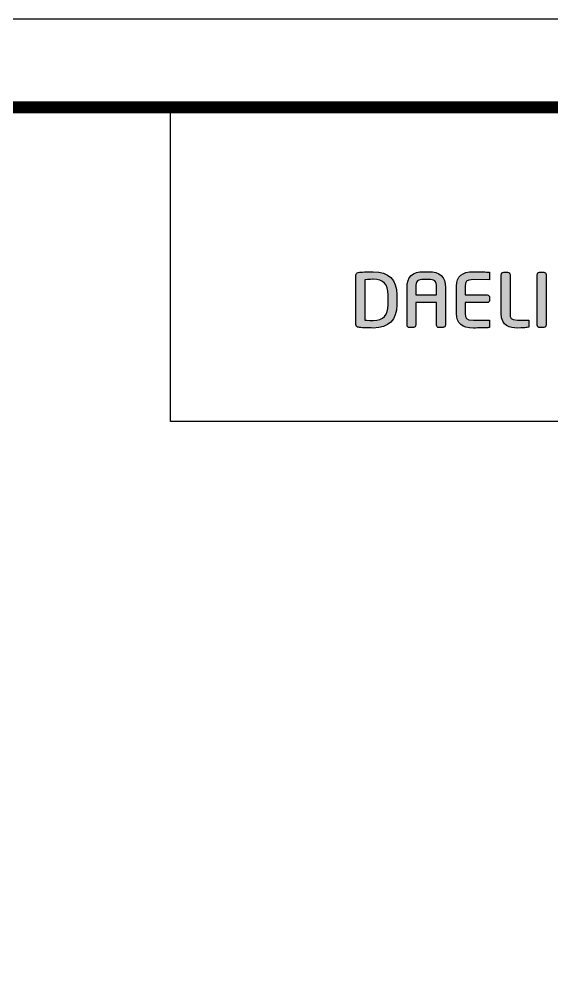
# Model space of a CAD drawing. Extents: x 16296677886 to 16296678537, y -37409618710 to -37409618233.
# Drawn here: x 16296678403.1 to 16296678470, y -37409618352.5 to -37409618233.2 of the extents above; entities that cross this region are included whole.
import ezdxf

# ---------------------------------------------------------------- set-up
doc = ezdxf.new("R2010")
doc.units = 0
doc.header["$LTSCALE"] = 10
doc.header["$MEASUREMENT"] = 0
doc.layers.get('0').update_dxf_attribs({"linetype": 'CONTINUOUS'})
doc.layers.add('레이어 1', color=7, linetype='CONTINUOUS')

msp = doc.modelspace()

# ---------------------------------------------------------------- hatches: boundary and pattern name
at = {"layer": '레이어 1'}
h = msp.add_hatch(color=5, dxfattribs=at)
h.dxf.hatch_style = 2
edge = h.paths.add_edge_path()
edge.add_spline(control_points=[(16296678449.42, -37409618268.99), (16296678449.42, -37409618270.31), (16296678448.82, -37409618270.96), (16296678447.57, -37409618270.96), (16296678447.57, -37409618270.96), (16296678446.72, -37409618270.94), (16296678446.5, -37409618270.94), (16296678446.5, -37409618270.94), (16296678446.5, -37409618265.85), (16296678446.5, -37409618265.85), (16296678446.94, -37409618265.81), (16296678447.57, -37409618265.8), (16296678447.57, -37409618265.8), (16296678448.85, -37409618265.8), (16296678449.42, -37409618266.41), (16296678449.42, -37409618267.77), (16296678449.42, -37409618267.77), (16296678449.42, -37409618268.99), (16296678449.42, -37409618268.99)], knot_values=[0, 0, 0, 0, 1, 1, 1, 2, 2, 2, 3, 3, 3, 4, 4, 4, 5, 5, 5, 6, 6, 6, 6], degree=3, periodic=0)
edge = h.paths.add_edge_path()
edge.add_spline(control_points=[(16296678447.57, -37409618264.85), (16296678446.88, -37409618264.85), (16296678445.99, -37409618264.89), (16296678445.69, -37409618264.94), (16296678445.51, -37409618264.97), (16296678445.39, -37409618265.11), (16296678445.39, -37409618265.29), (16296678445.39, -37409618265.29), (16296678445.39, -37409618271.47), (16296678445.39, -37409618271.47), (16296678445.39, -37409618271.66), (16296678445.51, -37409618271.8), (16296678445.7, -37409618271.82), (16296678445.98, -37409618271.87), (16296678446.87, -37409618271.91), (16296678447.57, -37409618271.91), (16296678449.5, -37409618271.91), (16296678450.52, -37409618270.9), (16296678450.52, -37409618268.99), (16296678450.52, -37409618268.99), (16296678450.52, -37409618267.77), (16296678450.52, -37409618267.77), (16296678450.52, -37409618265.86), (16296678449.5, -37409618264.85), (16296678447.57, -37409618264.85)], knot_values=[0, 0, 0, 0, 1, 1, 1, 2, 2, 2, 3, 3, 3, 4, 4, 4, 5, 5, 5, 6, 6, 6, 7, 7, 7, 8, 8, 8, 8], degree=3, periodic=0)
h = msp.add_hatch(color=5, dxfattribs=at)
h.dxf.hatch_style = 2
edge = h.paths.add_edge_path()
edge.add_spline(control_points=[(16296678455.5, -37409618267.77), (16296678455.5, -37409618267.77), (16296678452.9, -37409618267.77), (16296678452.9, -37409618267.77), (16296678452.9, -37409618267.67), (16296678452.9, -37409618266.84), (16296678452.9, -37409618266.84), (16296678452.9, -37409618265.97), (16296678453.16, -37409618265.82), (16296678453.93, -37409618265.82), (16296678453.93, -37409618265.82), (16296678454.47, -37409618265.82), (16296678454.47, -37409618265.82), (16296678455.24, -37409618265.82), (16296678455.5, -37409618265.97), (16296678455.5, -37409618266.84), (16296678455.5, -37409618266.84), (16296678455.5, -37409618267.67), (16296678455.5, -37409618267.77)], knot_values=[0, 0, 0, 0, 1, 1, 1, 2, 2, 2, 3, 3, 3, 4, 4, 4, 5, 5, 5, 6, 6, 6, 6], degree=3, periodic=0)
edge = h.paths.add_edge_path()
edge.add_spline(control_points=[(16296678454.47, -37409618264.85), (16296678454.47, -37409618264.85), (16296678453.93, -37409618264.85), (16296678453.93, -37409618264.85), (16296678452.46, -37409618264.85), (16296678451.8, -37409618265.46), (16296678451.8, -37409618266.84), (16296678451.8, -37409618266.84), (16296678451.8, -37409618271.54), (16296678451.8, -37409618271.54), (16296678451.8, -37409618271.71), (16296678451.93, -37409618271.85), (16296678452.09, -37409618271.85), (16296678452.09, -37409618271.85), (16296678452.61, -37409618271.85), (16296678452.61, -37409618271.85), (16296678452.79, -37409618271.85), (16296678452.9, -37409618271.69), (16296678452.9, -37409618271.54), (16296678452.9, -37409618271.54), (16296678452.9, -37409618268.84), (16296678452.9, -37409618268.73), (16296678452.9, -37409618268.73), (16296678455.5, -37409618268.73), (16296678455.5, -37409618268.73), (16296678455.5, -37409618268.84), (16296678455.5, -37409618271.54), (16296678455.5, -37409618271.54), (16296678455.5, -37409618271.71), (16296678455.63, -37409618271.85), (16296678455.8, -37409618271.85), (16296678455.8, -37409618271.85), (16296678456.31, -37409618271.85), (16296678456.31, -37409618271.85), (16296678456.49, -37409618271.85), (16296678456.61, -37409618271.69), (16296678456.61, -37409618271.54), (16296678456.61, -37409618271.54), (16296678456.61, -37409618266.84), (16296678456.61, -37409618266.84), (16296678456.61, -37409618265.46), (16296678455.95, -37409618264.85), (16296678454.47, -37409618264.85)], knot_values=[0, 0, 0, 0, 1, 1, 1, 2, 2, 2, 3, 3, 3, 4, 4, 4, 5, 5, 5, 6, 6, 6, 7, 7, 7, 8, 8, 8, 9, 9, 9, 10, 10, 10, 11, 11, 11, 12, 12, 12, 13, 13, 13, 14, 14, 14, 14], degree=3, periodic=0)
h = msp.add_hatch(color=5, dxfattribs=at)
h.dxf.hatch_style = 2
edge = h.paths.add_edge_path()
edge.add_spline(control_points=[(16296678458, -37409618266.65), (16296678458, -37409618266.65), (16296678458, -37409618270.11), (16296678458, -37409618270.11), (16296678458, -37409618271.32), (16296678458.7, -37409618271.91), (16296678460.12, -37409618271.91), (16296678460.75, -37409618271.91), (16296678461.61, -37409618271.9), (16296678461.95, -37409618271.87), (16296678461.94, -37409618271.87), (16296678462.11, -37409618271.85), (16296678462.11, -37409618271.85), (16296678462.11, -37409618271.85), (16296678462.16, -37409618271.85), (16296678462.16, -37409618271.85), (16296678462.16, -37409618271.85), (16296678462.16, -37409618270.92), (16296678462.16, -37409618270.92), (16296678462.16, -37409618270.92), (16296678460.13, -37409618270.92), (16296678460.13, -37409618270.92), (16296678459.11, -37409618270.92), (16296678459.11, -37409618270.63), (16296678459.11, -37409618270.11), (16296678459.11, -37409618270.11), (16296678459.11, -37409618268.83), (16296678459.11, -37409618268.73), (16296678459.21, -37409618268.73), (16296678461.84, -37409618268.73), (16296678461.84, -37409618268.73), (16296678462.02, -37409618268.73), (16296678462.16, -37409618268.59), (16296678462.16, -37409618268.42), (16296678462.16, -37409618268.42), (16296678462.16, -37409618268.08), (16296678462.16, -37409618268.08), (16296678462.16, -37409618267.91), (16296678462.02, -37409618267.77), (16296678461.84, -37409618267.77), (16296678461.84, -37409618267.77), (16296678459.21, -37409618267.77), (16296678459.11, -37409618267.77), (16296678459.11, -37409618267.67), (16296678459.11, -37409618266.65), (16296678459.11, -37409618266.65), (16296678459.11, -37409618266.13), (16296678459.11, -37409618265.84), (16296678460.13, -37409618265.84), (16296678460.13, -37409618265.84), (16296678462.16, -37409618265.85), (16296678462.16, -37409618265.85), (16296678462.16, -37409618265.85), (16296678462.16, -37409618264.93), (16296678462.16, -37409618264.93), (16296678462.16, -37409618264.93), (16296678461.95, -37409618264.9), (16296678461.95, -37409618264.9), (16296678461.55, -37409618264.87), (16296678460.63, -37409618264.85), (16296678460.12, -37409618264.85), (16296678458.7, -37409618264.85), (16296678458, -37409618265.44), (16296678458, -37409618266.65)], knot_values=[0, 0, 0, 0, 1, 1, 1, 2, 2, 2, 3, 3, 3, 4, 4, 4, 5, 5, 5, 6, 6, 6, 7, 7, 7, 8, 8, 8, 9, 9, 9, 10, 10, 10, 11, 11, 11, 12, 12, 12, 13, 13, 13, 14, 14, 14, 15, 15, 15, 16, 16, 16, 17, 17, 17, 18, 18, 18, 19, 19, 19, 20, 20, 20, 21, 21, 21, 21], degree=3, periodic=0)
h = msp.add_hatch(color=5, dxfattribs=at)
h.dxf.hatch_style = 2
edge = h.paths.add_edge_path()
edge.add_spline(control_points=[(16296678463.93, -37409618264.91), (16296678463.76, -37409618264.91), (16296678463.61, -37409618265.05), (16296678463.61, -37409618265.22), (16296678463.61, -37409618265.22), (16296678463.61, -37409618270.11), (16296678463.61, -37409618270.11), (16296678463.61, -37409618271.71), (16296678464.7, -37409618271.91), (16296678465.65, -37409618271.91), (16296678466.35, -37409618271.91), (16296678466.53, -37409618271.88), (16296678466.73, -37409618271.85), (16296678466.73, -37409618271.85), (16296678466.85, -37409618271.83), (16296678466.85, -37409618271.83), (16296678466.85, -37409618271.83), (16296678467.01, -37409618271.81), (16296678467.01, -37409618271.81), (16296678467.01, -37409618271.81), (16296678467.06, -37409618271.8), (16296678467.06, -37409618271.8), (16296678467.06, -37409618271.8), (16296678467.06, -37409618270.92), (16296678467.06, -37409618270.92), (16296678467.06, -37409618270.92), (16296678465.66, -37409618270.92), (16296678465.66, -37409618270.92), (16296678464.72, -37409618270.92), (16296678464.72, -37409618270.56), (16296678464.72, -37409618270.22), (16296678464.72, -37409618270.22), (16296678464.72, -37409618265.22), (16296678464.72, -37409618265.22), (16296678464.72, -37409618265.05), (16296678464.57, -37409618264.91), (16296678464.41, -37409618264.91), (16296678464.41, -37409618264.91), (16296678463.93, -37409618264.91), (16296678463.93, -37409618264.91)], knot_values=[0, 0, 0, 0, 1, 1, 1, 2, 2, 2, 3, 3, 3, 4, 4, 4, 5, 5, 5, 6, 6, 6, 7, 7, 7, 8, 8, 8, 9, 9, 9, 10, 10, 10, 11, 11, 11, 12, 12, 12, 13, 13, 13, 13], degree=3, periodic=0)
h = msp.add_hatch(color=5, dxfattribs=at)
h.dxf.hatch_style = 2
edge = h.paths.add_edge_path()
edge.add_spline(control_points=[(16296678468.42, -37409618264.91), (16296678468.24, -37409618264.91), (16296678468.13, -37409618265.06), (16296678468.13, -37409618265.21), (16296678468.13, -37409618265.21), (16296678468.13, -37409618271.54), (16296678468.13, -37409618271.54), (16296678468.13, -37409618271.71), (16296678468.26, -37409618271.85), (16296678468.42, -37409618271.85), (16296678468.42, -37409618271.85), (16296678468.94, -37409618271.85), (16296678468.94, -37409618271.85), (16296678469.12, -37409618271.85), (16296678469.23, -37409618271.69), (16296678469.23, -37409618271.54), (16296678469.23, -37409618271.54), (16296678469.23, -37409618265.21), (16296678469.23, -37409618265.21), (16296678469.23, -37409618265.04), (16296678469.1, -37409618264.91), (16296678468.94, -37409618264.91), (16296678468.94, -37409618264.91), (16296678468.42, -37409618264.91), (16296678468.42, -37409618264.91)], knot_values=[0, 0, 0, 0, 1, 1, 1, 2, 2, 2, 3, 3, 3, 4, 4, 4, 5, 5, 5, 6, 6, 6, 7, 7, 7, 8, 8, 8, 8], degree=3, periodic=0)

# ---------------------------------------------------------------- linework, layer by layer
at = {"color": 5, "ltscale": 0.5}
msp.add_line((16296678422.14, -37409618283.65), (16296678422.14, -37409618244.46), dxfattribs=at)
at = {"color": 5, "ltscale": 40}
msp.add_line((16296678526.19, -37409618283.65), (16296678422.14, -37409618283.65), dxfattribs=at)
at = {"ltscale": 0.5}
msp.add_lwpolyline([(16296677885.72, -37409618710.18), (16296678536.72, -37409618710.18), (16296678536.72, -37409618233.18), (16296677885.72, -37409618233.18)], close=True, dxfattribs=at)
at = {"color": 5, "linetype": 'ByBlock', "lineweight": 200, "const_width": 1.5}
msp.add_lwpolyline([(16296677896.19, -37409618689.75), (16296678526.19, -37409618689.75), (16296678526.19, -37409618244.25), (16296677896.19, -37409618244.25)], close=True, dxfattribs=at)
at = {"layer": '레이어 1', "color": 5}
for points, knots in [([(16296678447.57, -37409618264.85), (16296678446.88, -37409618264.85), (16296678445.99, -37409618264.89), (16296678445.69, -37409618264.94), (16296678445.51, -37409618264.97), (16296678445.39, -37409618265.11), (16296678445.39, -37409618265.29), (16296678445.39, -37409618265.29), (16296678445.39, -37409618271.47), (16296678445.39, -37409618271.47), (16296678445.39, -37409618271.66), (16296678445.51, -37409618271.8), (16296678445.7, -37409618271.82), (16296678445.98, -37409618271.87), (16296678446.87, -37409618271.91), (16296678447.57, -37409618271.91), (16296678449.5, -37409618271.91), (16296678450.52, -37409618270.9), (16296678450.52, -37409618268.99), (16296678450.52, -37409618268.99), (16296678450.52, -37409618267.77), (16296678450.52, -37409618267.77), (16296678450.52, -37409618265.86), (16296678449.5, -37409618264.85), (16296678447.57, -37409618264.85)], [0, 0, 0, 0, 1, 1, 1, 2, 2, 2, 3, 3, 3, 4, 4, 4, 5, 5, 5, 6, 6, 6, 7, 7, 7, 8, 8, 8, 8]), ([(16296678454.47, -37409618264.85), (16296678454.47, -37409618264.85), (16296678453.93, -37409618264.85), (16296678453.93, -37409618264.85), (16296678452.46, -37409618264.85), (16296678451.8, -37409618265.46), (16296678451.8, -37409618266.84), (16296678451.8, -37409618266.84), (16296678451.8, -37409618271.54), (16296678451.8, -37409618271.54), (16296678451.8, -37409618271.71), (16296678451.93, -37409618271.85), (16296678452.09, -37409618271.85), (16296678452.09, -37409618271.85), (16296678452.61, -37409618271.85), (16296678452.61, -37409618271.85), (16296678452.79, -37409618271.85), (16296678452.9, -37409618271.69), (16296678452.9, -37409618271.54), (16296678452.9, -37409618271.54), (16296678452.9, -37409618268.84), (16296678452.9, -37409618268.73), (16296678452.9, -37409618268.73), (16296678455.5, -37409618268.73), (16296678455.5, -37409618268.73), (16296678455.5, -37409618268.84), (16296678455.5, -37409618271.54), (16296678455.5, -37409618271.54), (16296678455.5, -37409618271.71), (16296678455.63, -37409618271.85), (16296678455.8, -37409618271.85), (16296678455.8, -37409618271.85), (16296678456.31, -37409618271.85), (16296678456.31, -37409618271.85), (16296678456.49, -37409618271.85), (16296678456.61, -37409618271.69), (16296678456.61, -37409618271.54), (16296678456.61, -37409618271.54), (16296678456.61, -37409618266.84), (16296678456.61, -37409618266.84), (16296678456.61, -37409618265.46), (16296678455.95, -37409618264.85), (16296678454.47, -37409618264.85)], [0, 0, 0, 0, 1, 1, 1, 2, 2, 2, 3, 3, 3, 4, 4, 4, 5, 5, 5, 6, 6, 6, 7, 7, 7, 8, 8, 8, 9, 9, 9, 10, 10, 10, 11, 11, 11, 12, 12, 12, 13, 13, 13, 14, 14, 14, 14]), ([(16296678458, -37409618266.65), (16296678458, -37409618266.65), (16296678458, -37409618270.11), (16296678458, -37409618270.11), (16296678458, -37409618271.32), (16296678458.7, -37409618271.91), (16296678460.12, -37409618271.91), (16296678460.75, -37409618271.91), (16296678461.61, -37409618271.9), (16296678461.95, -37409618271.87), (16296678461.94, -37409618271.87), (16296678462.11, -37409618271.85), (16296678462.11, -37409618271.85), (16296678462.11, -37409618271.85), (16296678462.16, -37409618271.85), (16296678462.16, -37409618271.85), (16296678462.16, -37409618271.85), (16296678462.16, -37409618270.92), (16296678462.16, -37409618270.92), (16296678462.16, -37409618270.92), (16296678460.13, -37409618270.92), (16296678460.13, -37409618270.92), (16296678459.11, -37409618270.92), (16296678459.11, -37409618270.63), (16296678459.11, -37409618270.11), (16296678459.11, -37409618270.11), (16296678459.11, -37409618268.83), (16296678459.11, -37409618268.73), (16296678459.21, -37409618268.73), (16296678461.84, -37409618268.73), (16296678461.84, -37409618268.73), (16296678462.02, -37409618268.73), (16296678462.16, -37409618268.59), (16296678462.16, -37409618268.42), (16296678462.16, -37409618268.42), (16296678462.16, -37409618268.08), (16296678462.16, -37409618268.08), (16296678462.16, -37409618267.91), (16296678462.02, -37409618267.77), (16296678461.84, -37409618267.77), (16296678461.84, -37409618267.77), (16296678459.21, -37409618267.77), (16296678459.11, -37409618267.77), (16296678459.11, -37409618267.67), (16296678459.11, -37409618266.65), (16296678459.11, -37409618266.65), (16296678459.11, -37409618266.13), (16296678459.11, -37409618265.84), (16296678460.13, -37409618265.84), (16296678460.13, -37409618265.84), (16296678462.16, -37409618265.85), (16296678462.16, -37409618265.85), (16296678462.16, -37409618265.85), (16296678462.16, -37409618264.93), (16296678462.16, -37409618264.93), (16296678462.16, -37409618264.93), (16296678461.95, -37409618264.9), (16296678461.95, -37409618264.9), (16296678461.55, -37409618264.87), (16296678460.63, -37409618264.85), (16296678460.12, -37409618264.85), (16296678458.7, -37409618264.85), (16296678458, -37409618265.44), (16296678458, -37409618266.65)], [0, 0, 0, 0, 1, 1, 1, 2, 2, 2, 3, 3, 3, 4, 4, 4, 5, 5, 5, 6, 6, 6, 7, 7, 7, 8, 8, 8, 9, 9, 9, 10, 10, 10, 11, 11, 11, 12, 12, 12, 13, 13, 13, 14, 14, 14, 15, 15, 15, 16, 16, 16, 17, 17, 17, 18, 18, 18, 19, 19, 19, 20, 20, 20, 21, 21, 21, 21]), ([(16296678463.93, -37409618264.91), (16296678463.76, -37409618264.91), (16296678463.61, -37409618265.05), (16296678463.61, -37409618265.22), (16296678463.61, -37409618265.22), (16296678463.61, -37409618270.11), (16296678463.61, -37409618270.11), (16296678463.61, -37409618271.71), (16296678464.7, -37409618271.91), (16296678465.65, -37409618271.91), (16296678466.35, -37409618271.91), (16296678466.53, -37409618271.88), (16296678466.73, -37409618271.85), (16296678466.73, -37409618271.85), (16296678466.85, -37409618271.83), (16296678466.85, -37409618271.83), (16296678466.85, -37409618271.83), (16296678467.01, -37409618271.81), (16296678467.01, -37409618271.81), (16296678467.01, -37409618271.81), (16296678467.06, -37409618271.8), (16296678467.06, -37409618271.8), (16296678467.06, -37409618271.8), (16296678467.06, -37409618270.92), (16296678467.06, -37409618270.92), (16296678467.06, -37409618270.92), (16296678465.66, -37409618270.92), (16296678465.66, -37409618270.92), (16296678464.72, -37409618270.92), (16296678464.72, -37409618270.56), (16296678464.72, -37409618270.22), (16296678464.72, -37409618270.22), (16296678464.72, -37409618265.22), (16296678464.72, -37409618265.22), (16296678464.72, -37409618265.05), (16296678464.57, -37409618264.91), (16296678464.41, -37409618264.91), (16296678464.41, -37409618264.91), (16296678463.93, -37409618264.91), (16296678463.93, -37409618264.91)], [0, 0, 0, 0, 1, 1, 1, 2, 2, 2, 3, 3, 3, 4, 4, 4, 5, 5, 5, 6, 6, 6, 7, 7, 7, 8, 8, 8, 9, 9, 9, 10, 10, 10, 11, 11, 11, 12, 12, 12, 13, 13, 13, 13]), ([(16296678468.42, -37409618264.91), (16296678468.24, -37409618264.91), (16296678468.13, -37409618265.06), (16296678468.13, -37409618265.21), (16296678468.13, -37409618265.21), (16296678468.13, -37409618271.54), (16296678468.13, -37409618271.54), (16296678468.13, -37409618271.71), (16296678468.26, -37409618271.85), (16296678468.42, -37409618271.85), (16296678468.42, -37409618271.85), (16296678468.94, -37409618271.85), (16296678468.94, -37409618271.85), (16296678469.12, -37409618271.85), (16296678469.23, -37409618271.69), (16296678469.23, -37409618271.54), (16296678469.23, -37409618271.54), (16296678469.23, -37409618265.21), (16296678469.23, -37409618265.21), (16296678469.23, -37409618265.04), (16296678469.1, -37409618264.91), (16296678468.94, -37409618264.91), (16296678468.94, -37409618264.91), (16296678468.42, -37409618264.91), (16296678468.42, -37409618264.91)], [0, 0, 0, 0, 1, 1, 1, 2, 2, 2, 3, 3, 3, 4, 4, 4, 5, 5, 5, 6, 6, 6, 7, 7, 7, 8, 8, 8, 8]), ([(16296678449.42, -37409618268.99), (16296678449.42, -37409618270.31), (16296678448.82, -37409618270.96), (16296678447.57, -37409618270.96), (16296678447.57, -37409618270.96), (16296678446.72, -37409618270.94), (16296678446.5, -37409618270.94), (16296678446.5, -37409618270.94), (16296678446.5, -37409618265.85), (16296678446.5, -37409618265.85), (16296678446.94, -37409618265.81), (16296678447.57, -37409618265.8), (16296678447.57, -37409618265.8), (16296678448.85, -37409618265.8), (16296678449.42, -37409618266.41), (16296678449.42, -37409618267.77), (16296678449.42, -37409618267.77), (16296678449.42, -37409618268.99), (16296678449.42, -37409618268.99)], [0, 0, 0, 0, 1, 1, 1, 2, 2, 2, 3, 3, 3, 4, 4, 4, 5, 5, 5, 6, 6, 6, 6]), ([(16296678455.5, -37409618267.77), (16296678455.5, -37409618267.77), (16296678452.9, -37409618267.77), (16296678452.9, -37409618267.77), (16296678452.9, -37409618267.67), (16296678452.9, -37409618266.84), (16296678452.9, -37409618266.84), (16296678452.9, -37409618265.97), (16296678453.16, -37409618265.82), (16296678453.93, -37409618265.82), (16296678453.93, -37409618265.82), (16296678454.47, -37409618265.82), (16296678454.47, -37409618265.82), (16296678455.24, -37409618265.82), (16296678455.5, -37409618265.97), (16296678455.5, -37409618266.84), (16296678455.5, -37409618266.84), (16296678455.5, -37409618267.67), (16296678455.5, -37409618267.77)], [0, 0, 0, 0, 1, 1, 1, 2, 2, 2, 3, 3, 3, 4, 4, 4, 5, 5, 5, 6, 6, 6, 6])]:
    msp.add_open_spline(points, degree=3, knots=knots, dxfattribs=at)

doc.saveas('drawing.dxf')
